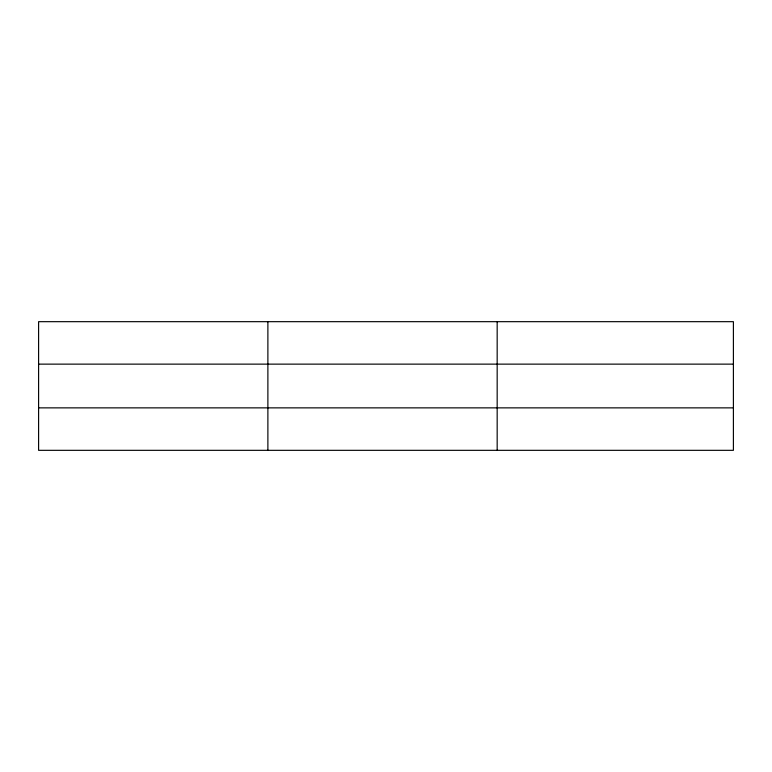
<?xml version="1.0" encoding="UTF-8"?>
<svg xmlns="http://www.w3.org/2000/svg" width="772" height="772" viewBox="0 0 772 772"><rect width="100%" height="100%" fill="white"/><g stroke="black" fill="none" stroke-linecap="round" stroke-linejoin="round"><path stroke-width="1.16" d="M267.884 450.327L267.884 321.673M497.168 450.327L497.168 321.673M733.4 407.867L733.4 450.327L38.6 450.327L38.6 321.673L733.4 321.673L733.4 407.867L38.6 407.867M38.6 364.133L733.4 364.133"/></g></svg>
